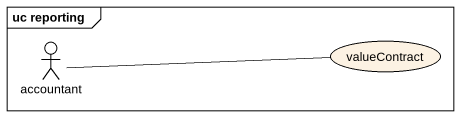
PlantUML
@startuml
mainframe uc reporting
actor accountant
usecase valueContract
accountant -right- valueContract
@enduml
